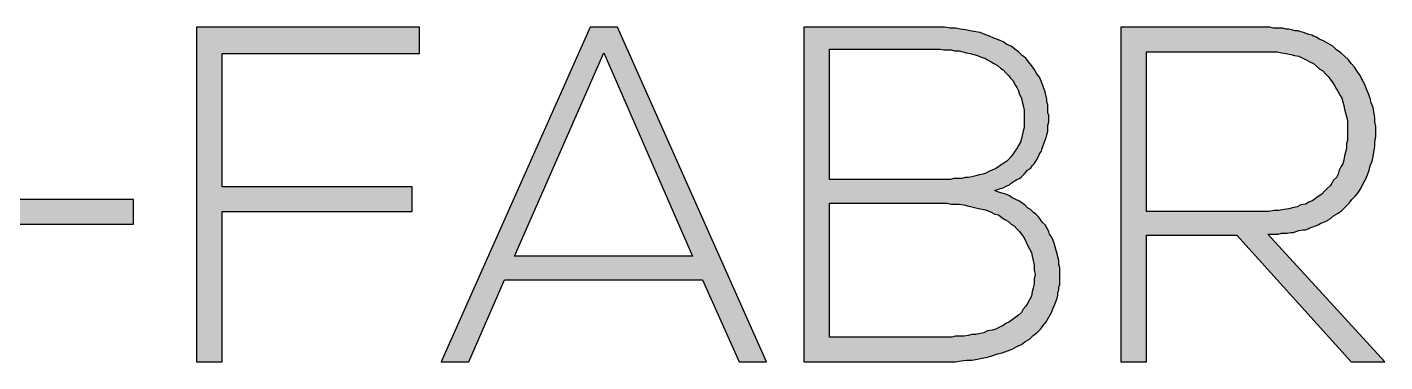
# Model space of a CAD drawing. Header units: centimetres. Extents: x 1658 to 17259, y 8294 to 11444.
# Drawn here: x 10752.7 to 10828.7, y 8581.4 to 8600.2 of the extents above; entities that cross this region are included whole.
import ezdxf
from ezdxf.enums import TextEntityAlignment as Align

# ---------------------------------------------------------------- set-up
doc = ezdxf.new("R2010")
doc.units = ezdxf.units.CM
doc.header["$LTSCALE"] = 50
doc.header["$MEASUREMENT"] = 0
doc.layers.add('FORMATO-PRECON', color=2, linetype='Continuous')
doc.styles.add('PRECON-ROMANS', font='romans.shx')

# ---------------------------------------------------------------- blocks, each defined once
blk = doc.blocks.new('CARIMBO')
at = {"linetype": 'Continuous', "true_color": 0x575854}
for points in [[(-1330.42, 296.41), (-1344.6, 296.41), (-1344.6, 306.36), (-1329.88, 306.36), (-1329.88, 308.34), (-1346.51, 308.34), (-1346.51, 283.32), (-1344.6, 283.32), (-1344.6, 294.57), (-1330.42, 294.57)], [(-1351.22, 295.45), (-1363.63, 295.45), (-1363.63, 293.61), (-1351.22, 293.61)]]:
    blk.add_hatch(color=251, dxfattribs=at).paths.add_polyline_path(points)
h = blk.add_hatch(color=251, dxfattribs=at)
h.paths.add_polyline_path([(-1315.08, 308.34), (-1317.13, 308.34), (-1328.24, 283.32), (-1326.19, 283.32), (-1323.53, 289.45), (-1308.74, 289.45), (-1306.01, 283.32), (-1303.97, 283.32)])
h.paths.add_polyline_path([(-1322.78, 291.23), (-1316.1, 306.43), (-1309.49, 291.23)], flags=16)
h = blk.add_hatch(color=251, dxfattribs=at)
h.paths.add_polyline_path([(-1286.92, 296.14), (-1286.72, 296.2), (-1286.31, 296.34), (-1286.03, 296.48), (-1285.83, 296.55), (-1285.69, 296.68), (-1285.49, 296.82), (-1285.28, 296.95), (-1285.08, 297.02), (-1284.94, 297.16), (-1284.74, 297.36), (-1284.6, 297.5), (-1284.47, 297.64), (-1284.26, 297.77), (-1284.13, 297.98), (-1283.99, 298.11), (-1283.85, 298.32), (-1283.78, 298.45), (-1283.65, 298.66), (-1283.58, 298.86), (-1283.44, 299.07), (-1283.38, 299.27), (-1283.31, 299.48), (-1283.24, 299.68), (-1283.17, 299.89), (-1283.03, 300.3), (-1282.97, 300.57), (-1282.97, 300.77), (-1282.97, 300.98), (-1282.9, 301.25), (-1282.9, 301.45), (-1282.9, 301.73), (-1282.97, 301.93), (-1282.97, 302.14), (-1282.97, 302.55), (-1283.03, 302.75), (-1283.03, 302.95), (-1283.1, 303.16), (-1283.17, 303.5), (-1283.31, 303.91), (-1283.44, 304.25), (-1283.58, 304.59), (-1283.78, 304.86), (-1283.99, 305.2), (-1284.19, 305.48), (-1284.4, 305.75), (-1284.6, 306.02), (-1284.88, 306.23), (-1285.15, 306.5), (-1285.42, 306.7), (-1285.69, 306.91), (-1286.03, 307.05), (-1286.31, 307.25), (-1286.65, 307.39), (-1286.99, 307.52), (-1287.33, 307.66), (-1287.67, 307.8), (-1288.01, 307.93), (-1288.35, 308), (-1288.76, 308.07), (-1289.1, 308.14), (-1289.51, 308.2), (-1289.85, 308.27), (-1290.26, 308.27), (-1290.67, 308.34), (-1291.01, 308.34), (-1291.35, 308.34), (-1291.69, 308.34), (-1292.03, 308.34), (-1292.38, 308.34), (-1292.72, 308.34), (-1292.99, 308.34), (-1293.33, 308.34), (-1293.67, 308.34), (-1293.94, 308.34), (-1294.28, 308.34), (-1294.56, 308.34), (-1294.9, 308.34), (-1295.17, 308.34), (-1295.51, 308.34), (-1295.78, 308.34), (-1296.13, 308.34), (-1296.4, 308.34), (-1296.74, 308.34), (-1297.01, 308.34), (-1297.35, 308.34), (-1297.63, 308.34), (-1297.97, 308.34), (-1298.31, 308.34), (-1298.58, 308.34), (-1298.92, 308.34), (-1299.19, 308.34), (-1299.53, 308.34), (-1299.88, 308.34), (-1300.22, 308.34), (-1300.49, 308.34), (-1300.83, 308.34), (-1301.17, 308.34), (-1301.17, 283.32), (-1300.83, 283.32), (-1300.49, 283.32), (-1300.15, 283.32), (-1299.88, 283.32), (-1299.53, 283.32), (-1299.19, 283.32), (-1298.92, 283.32), (-1298.58, 283.32), (-1298.24, 283.32), (-1297.97, 283.32), (-1297.63, 283.32), (-1297.35, 283.32), (-1297.01, 283.32), (-1296.74, 283.32), (-1296.4, 283.32), (-1296.13, 283.32), (-1295.78, 283.32), (-1295.51, 283.32), (-1295.17, 283.32), (-1294.9, 283.32), (-1294.56, 283.32), (-1294.28, 283.32), (-1293.94, 283.32), (-1293.67, 283.32), (-1293.33, 283.32), (-1292.99, 283.32), (-1292.72, 283.32), (-1292.38, 283.32), (-1292.03, 283.32), (-1291.69, 283.32), (-1291.35, 283.32), (-1291.01, 283.32), (-1290.67, 283.32), (-1290.26, 283.32), (-1289.85, 283.32), (-1289.44, 283.39), (-1289.03, 283.45), (-1288.63, 283.45), (-1288.22, 283.52), (-1287.88, 283.59), (-1287.47, 283.66), (-1287.06, 283.8), (-1286.72, 283.93), (-1286.38, 284), (-1285.97, 284.14), (-1285.63, 284.27), (-1285.28, 284.48), (-1284.94, 284.61), (-1284.67, 284.82), (-1284.33, 285.02), (-1284.06, 285.3), (-1283.78, 285.5), (-1283.51, 285.77), (-1283.31, 286.05), (-1283.1, 286.32), (-1282.9, 286.66), (-1282.69, 287), (-1282.56, 287.34), (-1282.42, 287.68), (-1282.35, 287.89), (-1282.22, 288.3), (-1282.22, 288.5), (-1282.15, 288.7), (-1282.15, 288.91), (-1282.08, 289.11), (-1282.08, 289.39), (-1282.08, 289.59), (-1282.08, 289.86), (-1282.08, 290.34), (-1282.15, 290.61), (-1282.15, 290.89), (-1282.22, 291.16), (-1282.28, 291.43), (-1282.35, 291.64), (-1282.42, 291.91), (-1282.49, 292.18), (-1282.56, 292.39), (-1282.69, 292.66), (-1282.83, 292.86), (-1282.9, 293.07), (-1283.03, 293.34), (-1283.17, 293.55), (-1283.38, 293.75), (-1283.51, 293.95), (-1283.65, 294.16), (-1283.85, 294.36), (-1284.06, 294.5), (-1284.26, 294.7), (-1284.47, 294.84), (-1284.67, 295.05), (-1284.88, 295.18), (-1285.08, 295.32), (-1285.35, 295.45), (-1285.63, 295.59), (-1285.83, 295.73), (-1286.1, 295.86), (-1286.38, 295.93), (-1286.65, 296)])
h.paths.add_polyline_path([(-1295.58, 295.18), (-1295.31, 295.18), (-1295.03, 295.18), (-1294.76, 295.18), (-1294.49, 295.18), (-1294.28, 295.18), (-1294.01, 295.18), (-1293.74, 295.18), (-1293.47, 295.18), (-1293.19, 295.18), (-1292.92, 295.18), (-1292.72, 295.18), (-1292.44, 295.18), (-1292.17, 295.18), (-1291.9, 295.18), (-1291.63, 295.18), (-1291.35, 295.18), (-1291.08, 295.18), (-1290.81, 295.18), (-1290.47, 295.18), (-1290.19, 295.11), (-1289.85, 295.11), (-1289.58, 295.11), (-1289.24, 295.05), (-1288.97, 294.98), (-1288.63, 294.91), (-1288.35, 294.84), (-1288.01, 294.77), (-1287.74, 294.7), (-1287.47, 294.64), (-1287.19, 294.5), (-1286.92, 294.36), (-1286.65, 294.3), (-1286.38, 294.09), (-1286.17, 293.95), (-1285.9, 293.82), (-1285.69, 293.61), (-1285.49, 293.48), (-1285.28, 293.27), (-1285.08, 293.07), (-1284.88, 292.8), (-1284.74, 292.59), (-1284.6, 292.32), (-1284.47, 292.05), (-1284.33, 291.77), (-1284.19, 291.5), (-1284.13, 291.23), (-1284.06, 290.89), (-1283.99, 290.55), (-1283.99, 290.2), (-1283.92, 289.86), (-1283.99, 289.52), (-1283.99, 289.18), (-1284.06, 288.84), (-1284.13, 288.57), (-1284.19, 288.23), (-1284.33, 287.95), (-1284.47, 287.68), (-1284.6, 287.48), (-1284.81, 287.27), (-1284.94, 287), (-1285.15, 286.8), (-1285.35, 286.66), (-1285.63, 286.45), (-1285.83, 286.32), (-1286.1, 286.18), (-1286.31, 286.05), (-1286.58, 285.91), (-1286.85, 285.77), (-1287.12, 285.7), (-1287.47, 285.64), (-1287.74, 285.5), (-1288.01, 285.43), (-1288.35, 285.36), (-1288.63, 285.36), (-1288.9, 285.3), (-1289.24, 285.23), (-1289.51, 285.23), (-1289.85, 285.23), (-1290.13, 285.16), (-1290.47, 285.16), (-1290.74, 285.16), (-1291.01, 285.16), (-1299.26, 285.16), (-1299.26, 295.18), (-1298.99, 295.18), (-1298.72, 295.18), (-1298.44, 295.18), (-1298.17, 295.18), (-1297.9, 295.18), (-1297.63, 295.18), (-1297.35, 295.18), (-1297.08, 295.18), (-1296.88, 295.18), (-1296.6, 295.18), (-1296.33, 295.18), (-1296.06, 295.18), (-1295.78, 295.18)], flags=16)
h.paths.add_polyline_path([(-1299.26, 296.95), (-1299.26, 306.7), (-1291.01, 306.7), (-1290.74, 306.64), (-1290.47, 306.64), (-1290.19, 306.64), (-1289.92, 306.57), (-1289.58, 306.57), (-1289.31, 306.5), (-1289.03, 306.43), (-1288.76, 306.36), (-1288.49, 306.3), (-1288.22, 306.23), (-1287.94, 306.09), (-1287.67, 306.02), (-1287.47, 305.89), (-1287.19, 305.75), (-1286.99, 305.61), (-1286.72, 305.48), (-1286.51, 305.27), (-1286.31, 305.14), (-1286.1, 304.93), (-1285.9, 304.73), (-1285.76, 304.52), (-1285.56, 304.32), (-1285.42, 304.05), (-1285.28, 303.84), (-1285.15, 303.57), (-1285.08, 303.3), (-1284.94, 303.02), (-1284.88, 302.75), (-1284.81, 302.48), (-1284.74, 302.14), (-1284.74, 301.8), (-1284.74, 301.45), (-1284.74, 301.18), (-1284.74, 300.84), (-1284.81, 300.57), (-1284.88, 300.23), (-1284.94, 300.02), (-1285.01, 299.75), (-1285.15, 299.48), (-1285.28, 299.27), (-1285.42, 299.07), (-1285.56, 298.86), (-1285.69, 298.66), (-1285.9, 298.45), (-1286.03, 298.32), (-1286.24, 298.18), (-1286.44, 298.05), (-1286.65, 297.91), (-1286.85, 297.77), (-1287.12, 297.64), (-1287.33, 297.57), (-1287.6, 297.43), (-1287.81, 297.36), (-1288.08, 297.3), (-1288.35, 297.23), (-1288.63, 297.16), (-1288.9, 297.09), (-1289.1, 297.09), (-1289.38, 297.02), (-1289.72, 297.02), (-1289.99, 297.02), (-1290.26, 296.95), (-1290.53, 296.95), (-1290.81, 296.95)], flags=16)
h = blk.add_hatch(color=251, dxfattribs=at)
h.paths.add_polyline_path([(-1261.9, 294.02), (-1261.63, 294.23), (-1261.28, 294.43), (-1261.01, 294.64), (-1260.74, 294.91), (-1260.47, 295.18), (-1260.26, 295.45), (-1259.99, 295.73), (-1259.78, 296), (-1259.58, 296.34), (-1259.44, 296.61), (-1259.24, 296.95), (-1259.1, 297.3), (-1258.97, 297.64), (-1258.9, 297.98), (-1258.76, 298.32), (-1258.69, 298.66), (-1258.63, 299), (-1258.56, 299.41), (-1258.56, 299.75), (-1258.49, 300.16), (-1258.49, 300.5), (-1258.49, 300.91), (-1258.56, 301.25), (-1258.56, 301.59), (-1258.63, 302), (-1258.69, 302.34), (-1258.83, 302.68), (-1258.9, 303.02), (-1259.03, 303.36), (-1259.17, 303.7), (-1259.31, 304.05), (-1259.51, 304.39), (-1259.65, 304.73), (-1259.85, 305), (-1260.06, 305.34), (-1260.33, 305.61), (-1260.53, 305.89), (-1260.81, 306.16), (-1261.08, 306.43), (-1261.42, 306.64), (-1261.69, 306.91), (-1262.03, 307.11), (-1262.38, 307.32), (-1262.72, 307.45), (-1262.92, 307.59), (-1263.13, 307.66), (-1263.26, 307.73), (-1263.47, 307.8), (-1263.67, 307.86), (-1263.88, 307.93), (-1264.28, 308.07), (-1264.49, 308.07), (-1264.76, 308.14), (-1264.97, 308.2), (-1265.17, 308.2), (-1265.44, 308.27), (-1265.65, 308.27), (-1265.92, 308.27), (-1266.13, 308.27), (-1266.4, 308.34), (-1266.6, 308.34), (-1266.94, 308.34), (-1267.28, 308.34), (-1267.63, 308.34), (-1267.97, 308.34), (-1268.31, 308.34), (-1268.65, 308.34), (-1268.99, 308.34), (-1269.33, 308.34), (-1269.67, 308.34), (-1270.01, 308.34), (-1270.35, 308.34), (-1270.69, 308.34), (-1271.03, 308.34), (-1271.37, 308.34), (-1271.72, 308.34), (-1272.06, 308.34), (-1272.4, 308.34), (-1272.74, 308.34), (-1273.08, 308.34), (-1273.42, 308.34), (-1273.76, 308.34), (-1274.1, 308.34), (-1274.44, 308.34), (-1274.78, 308.34), (-1275.13, 308.34), (-1275.47, 308.34), (-1275.81, 308.34), (-1276.15, 308.34), (-1276.49, 308.34), (-1276.83, 308.34), (-1277.17, 308.34), (-1277.51, 308.34), (-1277.51, 283.32), (-1275.6, 283.32), (-1275.6, 292.8), (-1268.85, 292.8), (-1260.33, 283.32), (-1257.81, 283.32), (-1266.53, 292.86), (-1266.26, 292.86), (-1265.78, 292.86), (-1265.51, 292.93), (-1265.1, 292.93), (-1264.83, 293), (-1264.62, 293), (-1264.42, 293.07), (-1264.01, 293.2), (-1263.74, 293.2), (-1263.53, 293.27), (-1263.4, 293.34), (-1263.19, 293.41), (-1262.78, 293.55), (-1262.58, 293.68), (-1262.24, 293.82)])
h.paths.add_polyline_path([(-1275.6, 294.57), (-1275.6, 306.5), (-1266.6, 306.5), (-1266.26, 306.5), (-1265.85, 306.5), (-1265.51, 306.43), (-1265.17, 306.36), (-1264.83, 306.3), (-1264.56, 306.23), (-1264.22, 306.16), (-1263.94, 306.02), (-1263.67, 305.89), (-1263.4, 305.75), (-1263.13, 305.61), (-1262.92, 305.41), (-1262.65, 305.2), (-1262.44, 305.07), (-1262.24, 304.86), (-1262.03, 304.66), (-1261.9, 304.45), (-1261.69, 304.18), (-1261.56, 303.98), (-1261.42, 303.7), (-1261.28, 303.5), (-1261.15, 303.23), (-1261.01, 303.02), (-1260.94, 302.75), (-1260.88, 302.48), (-1260.81, 302.2), (-1260.74, 301.93), (-1260.67, 301.66), (-1260.6, 301.39), (-1260.6, 301.11), (-1260.6, 300.84), (-1260.6, 300.57), (-1260.6, 300.23), (-1260.6, 299.89), (-1260.67, 299.61), (-1260.67, 299.27), (-1260.74, 299), (-1260.81, 298.73), (-1260.88, 298.39), (-1260.94, 298.11), (-1261.08, 297.91), (-1261.22, 297.64), (-1261.28, 297.36), (-1261.42, 297.09), (-1261.63, 296.89), (-1261.76, 296.68), (-1261.9, 296.48), (-1262.1, 296.27), (-1262.31, 296.07), (-1262.51, 295.86), (-1262.72, 295.73), (-1262.99, 295.52), (-1263.19, 295.39), (-1263.47, 295.25), (-1263.74, 295.11), (-1264.08, 295.05), (-1264.35, 294.91), (-1264.69, 294.84), (-1264.97, 294.77), (-1265.31, 294.7), (-1265.72, 294.64), (-1266.06, 294.64), (-1266.47, 294.57), (-1266.6, 294.57), (-1266.81, 294.57)], flags=16)
at = {"color": 251, "linetype": 'Continuous', "true_color": 0x575854}
for points in [[(-1344.6, 306.36), (-1329.88, 306.36), (-1329.88, 308.34), (-1346.51, 308.34), (-1346.51, 283.32), (-1344.6, 283.32), (-1344.6, 294.57), (-1330.42, 294.57), (-1330.42, 296.41), (-1344.6, 296.41), (-1344.6, 306.36)], [(-1303.97, 283.32), (-1315.08, 308.34), (-1317.13, 308.34), (-1328.24, 283.32), (-1326.19, 283.32), (-1323.53, 289.45), (-1308.74, 289.45), (-1306.01, 283.32), (-1303.97, 283.32)], [(-1291.01, 308.34), (-1291.35, 308.34), (-1291.69, 308.34), (-1292.03, 308.34), (-1292.38, 308.34), (-1292.72, 308.34), (-1292.99, 308.34), (-1293.33, 308.34), (-1293.67, 308.34), (-1293.94, 308.34), (-1294.28, 308.34), (-1294.56, 308.34), (-1294.9, 308.34), (-1295.17, 308.34), (-1295.51, 308.34), (-1295.78, 308.34), (-1296.13, 308.34), (-1296.4, 308.34), (-1296.74, 308.34), (-1297.01, 308.34), (-1297.35, 308.34), (-1297.63, 308.34), (-1297.97, 308.34), (-1298.31, 308.34), (-1298.58, 308.34), (-1298.92, 308.34), (-1299.19, 308.34), (-1299.53, 308.34), (-1299.88, 308.34), (-1300.22, 308.34), (-1300.49, 308.34), (-1300.83, 308.34), (-1301.17, 308.34), (-1301.17, 283.32), (-1300.83, 283.32), (-1300.49, 283.32), (-1300.15, 283.32), (-1299.88, 283.32), (-1299.53, 283.32), (-1299.19, 283.32), (-1298.92, 283.32), (-1298.58, 283.32), (-1298.24, 283.32), (-1297.97, 283.32), (-1297.63, 283.32), (-1297.35, 283.32), (-1297.01, 283.32), (-1296.74, 283.32), (-1296.4, 283.32), (-1296.13, 283.32), (-1295.78, 283.32), (-1295.51, 283.32), (-1295.17, 283.32), (-1294.9, 283.32), (-1294.56, 283.32), (-1294.28, 283.32), (-1293.94, 283.32), (-1293.67, 283.32), (-1293.33, 283.32), (-1292.99, 283.32), (-1292.72, 283.32), (-1292.38, 283.32), (-1292.03, 283.32), (-1291.69, 283.32), (-1291.35, 283.32), (-1291.01, 283.32), (-1290.67, 283.32), (-1290.26, 283.32), (-1289.85, 283.32), (-1289.44, 283.39), (-1289.03, 283.45), (-1288.63, 283.45), (-1288.22, 283.52), (-1287.88, 283.59), (-1287.47, 283.66), (-1287.06, 283.8), (-1286.72, 283.93), (-1286.38, 284), (-1285.97, 284.14), (-1285.63, 284.27), (-1285.28, 284.48), (-1284.94, 284.61), (-1284.67, 284.82), (-1284.33, 285.02), (-1284.06, 285.3), (-1283.78, 285.5), (-1283.51, 285.77), (-1283.31, 286.05), (-1283.1, 286.32), (-1282.9, 286.66), (-1282.69, 287), (-1282.56, 287.34), (-1282.42, 287.68), (-1282.35, 287.89), (-1282.28, 288.09), (-1282.22, 288.3), (-1282.22, 288.5), (-1282.15, 288.7), (-1282.15, 288.91), (-1282.08, 289.11), (-1282.08, 289.39), (-1282.08, 289.59), (-1282.08, 289.86), (-1282.08, 290.14), (-1282.08, 290.34), (-1282.15, 290.61), (-1282.15, 290.89), (-1282.22, 291.16), (-1282.28, 291.43), (-1282.35, 291.64), (-1282.42, 291.91), (-1282.49, 292.18), (-1282.56, 292.39), (-1282.69, 292.66), (-1282.83, 292.86), (-1282.9, 293.07), (-1283.03, 293.34), (-1283.17, 293.55), (-1283.38, 293.75), (-1283.51, 293.95), (-1283.65, 294.16), (-1283.85, 294.36), (-1284.06, 294.5), (-1284.26, 294.7), (-1284.47, 294.84), (-1284.67, 295.05), (-1284.88, 295.18), (-1285.08, 295.32), (-1285.35, 295.45), (-1285.63, 295.59), (-1285.83, 295.73), (-1286.1, 295.86), (-1286.38, 295.93), (-1286.65, 296), (-1286.92, 296.14), (-1286.72, 296.2), (-1286.51, 296.27), (-1286.31, 296.34), (-1286.03, 296.48), (-1285.83, 296.55), (-1285.69, 296.68), (-1285.49, 296.82), (-1285.28, 296.95), (-1285.08, 297.02), (-1284.94, 297.16), (-1284.74, 297.36), (-1284.6, 297.5), (-1284.47, 297.64), (-1284.26, 297.77), (-1284.13, 297.98), (-1283.99, 298.11), (-1283.85, 298.32), (-1283.78, 298.45), (-1283.65, 298.66), (-1283.58, 298.86), (-1283.44, 299.07), (-1283.38, 299.27), (-1283.31, 299.48), (-1283.24, 299.68), (-1283.17, 299.89), (-1283.1, 300.09), (-1283.03, 300.3), (-1282.97, 300.57), (-1282.97, 300.77), (-1282.97, 300.98), (-1282.9, 301.25), (-1282.9, 301.45), (-1282.9, 301.73), (-1282.97, 301.93), (-1282.97, 302.14), (-1282.97, 302.34), (-1282.97, 302.55), (-1283.03, 302.75), (-1283.03, 302.95), (-1283.1, 303.16), (-1283.17, 303.5), (-1283.31, 303.91), (-1283.44, 304.25), (-1283.58, 304.59), (-1283.78, 304.86), (-1283.99, 305.2), (-1284.19, 305.48), (-1284.4, 305.75), (-1284.6, 306.02), (-1284.88, 306.23), (-1285.15, 306.5), (-1285.42, 306.7), (-1285.69, 306.91), (-1286.03, 307.05), (-1286.31, 307.25), (-1286.65, 307.39), (-1286.99, 307.52), (-1287.33, 307.66), (-1287.67, 307.8), (-1288.01, 307.93), (-1288.35, 308), (-1288.76, 308.07), (-1289.1, 308.14), (-1289.51, 308.2), (-1289.85, 308.27), (-1290.26, 308.27), (-1290.67, 308.34), (-1291.01, 308.34)], [(-1266.53, 292.86), (-1266.26, 292.86), (-1265.99, 292.86), (-1265.78, 292.86), (-1265.51, 292.93), (-1265.31, 292.93), (-1265.1, 292.93), (-1264.83, 293), (-1264.62, 293), (-1264.42, 293.07), (-1264.22, 293.14), (-1263.94, 293.2), (-1263.74, 293.2), (-1263.53, 293.27), (-1263.4, 293.34), (-1263.19, 293.41), (-1262.99, 293.48), (-1262.78, 293.55), (-1262.58, 293.68), (-1262.24, 293.82), (-1261.9, 294.02), (-1261.63, 294.23), (-1261.28, 294.43), (-1261.01, 294.64), (-1260.74, 294.91), (-1260.47, 295.18), (-1260.26, 295.45), (-1259.99, 295.73), (-1259.78, 296), (-1259.58, 296.34), (-1259.44, 296.61), (-1259.24, 296.95), (-1259.1, 297.3), (-1258.97, 297.64), (-1258.9, 297.98), (-1258.76, 298.32), (-1258.69, 298.66), (-1258.63, 299), (-1258.56, 299.41), (-1258.56, 299.75), (-1258.49, 300.16), (-1258.49, 300.5), (-1258.49, 300.91), (-1258.56, 301.25), (-1258.56, 301.59), (-1258.63, 302), (-1258.69, 302.34), (-1258.83, 302.68), (-1258.9, 303.02), (-1259.03, 303.36), (-1259.17, 303.7), (-1259.31, 304.05), (-1259.51, 304.39), (-1259.65, 304.73), (-1259.85, 305), (-1260.06, 305.34), (-1260.33, 305.61), (-1260.53, 305.89), (-1260.81, 306.16), (-1261.08, 306.43), (-1261.42, 306.64), (-1261.69, 306.91), (-1262.03, 307.11), (-1262.38, 307.32), (-1262.72, 307.45), (-1262.92, 307.59), (-1263.13, 307.66), (-1263.26, 307.73), (-1263.47, 307.8), (-1263.67, 307.86), (-1263.88, 307.93), (-1264.08, 308), (-1264.28, 308.07), (-1264.49, 308.07), (-1264.76, 308.14), (-1264.97, 308.2), (-1265.17, 308.2), (-1265.44, 308.27), (-1265.65, 308.27), (-1265.92, 308.27), (-1266.13, 308.27), (-1266.4, 308.34), (-1266.6, 308.34), (-1266.94, 308.34), (-1267.28, 308.34), (-1267.63, 308.34), (-1267.97, 308.34), (-1268.31, 308.34), (-1268.65, 308.34), (-1268.99, 308.34), (-1269.33, 308.34), (-1269.67, 308.34), (-1270.01, 308.34), (-1270.35, 308.34), (-1270.69, 308.34), (-1271.03, 308.34), (-1271.37, 308.34), (-1271.72, 308.34), (-1272.06, 308.34), (-1272.4, 308.34), (-1272.74, 308.34), (-1273.08, 308.34), (-1273.42, 308.34), (-1273.76, 308.34), (-1274.1, 308.34), (-1274.44, 308.34), (-1274.78, 308.34), (-1275.13, 308.34), (-1275.47, 308.34), (-1275.81, 308.34), (-1276.15, 308.34), (-1276.49, 308.34), (-1276.83, 308.34), (-1277.17, 308.34), (-1277.51, 308.34), (-1277.51, 283.32), (-1275.6, 283.32), (-1275.6, 292.8), (-1268.85, 292.8), (-1260.33, 283.32), (-1257.81, 283.32), (-1266.53, 292.86)], [(-1322.78, 291.23), (-1316.1, 306.43), (-1309.49, 291.23), (-1322.78, 291.23)], [(-1299.26, 306.7), (-1291.01, 306.7), (-1290.74, 306.64), (-1290.47, 306.64), (-1290.19, 306.64), (-1289.92, 306.57), (-1289.58, 306.57), (-1289.31, 306.5), (-1289.03, 306.43), (-1288.76, 306.36), (-1288.49, 306.3), (-1288.22, 306.23), (-1287.94, 306.09), (-1287.67, 306.02), (-1287.47, 305.89), (-1287.19, 305.75), (-1286.99, 305.61), (-1286.72, 305.48), (-1286.51, 305.27), (-1286.31, 305.14), (-1286.1, 304.93), (-1285.9, 304.73), (-1285.76, 304.52), (-1285.56, 304.32), (-1285.42, 304.05), (-1285.28, 303.84), (-1285.15, 303.57), (-1285.08, 303.3), (-1284.94, 303.02), (-1284.88, 302.75), (-1284.81, 302.48), (-1284.74, 302.14), (-1284.74, 301.8), (-1284.74, 301.45), (-1284.74, 301.18), (-1284.74, 300.84), (-1284.81, 300.57), (-1284.88, 300.23), (-1284.94, 300.02), (-1285.01, 299.75), (-1285.15, 299.48), (-1285.28, 299.27), (-1285.42, 299.07), (-1285.56, 298.86), (-1285.69, 298.66), (-1285.9, 298.45), (-1286.03, 298.32), (-1286.24, 298.18), (-1286.44, 298.05), (-1286.65, 297.91), (-1286.85, 297.77), (-1287.12, 297.64), (-1287.33, 297.57), (-1287.6, 297.43), (-1287.81, 297.36), (-1288.08, 297.3), (-1288.35, 297.23), (-1288.63, 297.16), (-1288.9, 297.09), (-1289.1, 297.09), (-1289.38, 297.02), (-1289.72, 297.02), (-1289.99, 297.02), (-1290.26, 296.95), (-1290.53, 296.95), (-1290.81, 296.95), (-1299.26, 296.95), (-1299.26, 306.7)], [(-1275.6, 306.5), (-1266.6, 306.5), (-1266.26, 306.5), (-1265.85, 306.5), (-1265.51, 306.43), (-1265.17, 306.36), (-1264.83, 306.3), (-1264.56, 306.23), (-1264.22, 306.16), (-1263.94, 306.02), (-1263.67, 305.89), (-1263.4, 305.75), (-1263.13, 305.61), (-1262.92, 305.41), (-1262.65, 305.2), (-1262.44, 305.07), (-1262.24, 304.86), (-1262.03, 304.66), (-1261.9, 304.45), (-1261.69, 304.18), (-1261.56, 303.98), (-1261.42, 303.7), (-1261.28, 303.5), (-1261.15, 303.23), (-1261.01, 303.02), (-1260.94, 302.75), (-1260.88, 302.48), (-1260.81, 302.2), (-1260.74, 301.93), (-1260.67, 301.66), (-1260.6, 301.39), (-1260.6, 301.11), (-1260.6, 300.84), (-1260.6, 300.57), (-1260.6, 300.23), (-1260.6, 299.89), (-1260.67, 299.61), (-1260.67, 299.27), (-1260.74, 299), (-1260.81, 298.73), (-1260.88, 298.39), (-1260.94, 298.11), (-1261.08, 297.91), (-1261.22, 297.64), (-1261.28, 297.36), (-1261.42, 297.09), (-1261.63, 296.89), (-1261.76, 296.68), (-1261.9, 296.48), (-1262.1, 296.27), (-1262.31, 296.07), (-1262.51, 295.86), (-1262.72, 295.73), (-1262.99, 295.52), (-1263.19, 295.39), (-1263.47, 295.25), (-1263.74, 295.11), (-1264.08, 295.05), (-1264.35, 294.91), (-1264.69, 294.84), (-1264.97, 294.77), (-1265.31, 294.7), (-1265.72, 294.64), (-1266.06, 294.64), (-1266.47, 294.57), (-1266.6, 294.57), (-1266.81, 294.57), (-1275.6, 294.57), (-1275.6, 306.5)], [(-1363.63, 293.61), (-1351.22, 293.61), (-1351.22, 295.45), (-1363.63, 295.45), (-1363.63, 293.61)], [(-1299.26, 295.18), (-1298.99, 295.18), (-1298.72, 295.18), (-1298.44, 295.18), (-1298.17, 295.18), (-1297.9, 295.18), (-1297.63, 295.18), (-1297.35, 295.18), (-1297.08, 295.18), (-1296.88, 295.18), (-1296.6, 295.18), (-1296.33, 295.18), (-1296.06, 295.18), (-1295.78, 295.18), (-1295.58, 295.18), (-1295.31, 295.18), (-1295.03, 295.18), (-1294.76, 295.18), (-1294.49, 295.18), (-1294.28, 295.18), (-1294.01, 295.18), (-1293.74, 295.18), (-1293.47, 295.18), (-1293.19, 295.18), (-1292.92, 295.18), (-1292.72, 295.18), (-1292.44, 295.18), (-1292.17, 295.18), (-1291.9, 295.18), (-1291.63, 295.18), (-1291.35, 295.18), (-1291.08, 295.18), (-1290.81, 295.18), (-1290.47, 295.18), (-1290.19, 295.11), (-1289.85, 295.11), (-1289.58, 295.11), (-1289.24, 295.05), (-1288.97, 294.98), (-1288.63, 294.91), (-1288.35, 294.84), (-1288.01, 294.77), (-1287.74, 294.7), (-1287.47, 294.64), (-1287.19, 294.5), (-1286.92, 294.36), (-1286.65, 294.3), (-1286.38, 294.09), (-1286.17, 293.95), (-1285.9, 293.82), (-1285.69, 293.61), (-1285.49, 293.48), (-1285.28, 293.27), (-1285.08, 293.07), (-1284.88, 292.8), (-1284.74, 292.59), (-1284.6, 292.32), (-1284.47, 292.05), (-1284.33, 291.77), (-1284.19, 291.5), (-1284.13, 291.23), (-1284.06, 290.89), (-1283.99, 290.55), (-1283.99, 290.2), (-1283.92, 289.86), (-1283.99, 289.52), (-1283.99, 289.18), (-1284.06, 288.84), (-1284.13, 288.57), (-1284.19, 288.23), (-1284.33, 287.95), (-1284.47, 287.68), (-1284.6, 287.48), (-1284.81, 287.27), (-1284.94, 287), (-1285.15, 286.8), (-1285.35, 286.66), (-1285.63, 286.45), (-1285.83, 286.32), (-1286.1, 286.18), (-1286.31, 286.05), (-1286.58, 285.91), (-1286.85, 285.77), (-1287.12, 285.7), (-1287.47, 285.64), (-1287.74, 285.5), (-1288.01, 285.43), (-1288.35, 285.36), (-1288.63, 285.36), (-1288.9, 285.3), (-1289.24, 285.23), (-1289.51, 285.23), (-1289.85, 285.23), (-1290.13, 285.16), (-1290.47, 285.16), (-1290.74, 285.16), (-1291.01, 285.16), (-1299.26, 285.16), (-1299.26, 295.18)]]:
    blk.add_lwpolyline(points, dxfattribs=at)
at = {"layer": 'FORMATO-PRECON', "color": 5, "style": 'PRECON-ROMANS', "flags": 8}
for p in [(-524.84, 472.63), (-524.98, 423.02), (-524.98, 399.37), (-524.98, 375.97)]:
    blk.add_attdef('X', text='', height=30, dxfattribs=at).set_placement(p, align=Align.MIDDLE_CENTER)
at = {"layer": 'FORMATO-PRECON', "color": 3, "style": 'PRECON-ROMANS', "flags": 8}
for p in [(-524.98, 331.67), (-486.33, 176.97), (-486.33, 124.42)]:
    blk.add_attdef('X', text='', height=25, dxfattribs=at).set_placement(p, align=Align.MIDDLE_CENTER)
at = {"layer": 'FORMATO-PRECON', "color": 4, "style": 'PRECON-ROMANS', "flags": 8}
for p in [(-524.98, 249.6), (-228.66, 39.37), (-76.7, 39.37), (-483.33, 35.98)]:
    blk.add_attdef('X', text='', height=30, dxfattribs=at).set_placement(p, align=Align.MIDDLE_CENTER)
at = {"layer": 'FORMATO-PRECON', "color": 2, "style": 'PRECON-ROMANS', "flags": 8}
for height, p in [(20, (-1635.81, 142.35)), (20, (-1402.47, 142.35)), (20, (-1169.14, 142.35)), (30, (-902.74, 42.35)), (20, (-1635.81, 42.35))]:
    blk.add_attdef('X', text='', height=height, dxfattribs=at).set_placement(p, align=Align.MIDDLE_CENTER)

msp = doc.modelspace()

# ---------------------------------------------------------------- block references
at = {"layer": 'FORMATO-PRECON', "xscale": 0.7499999918802306, "yscale": 0.7499999918802306, "zscale": 0.7499999918802306}
msp.add_blockref('CARIMBO', (11772.032, 8368.944), dxfattribs=at)

doc.saveas('drawing.dxf')
